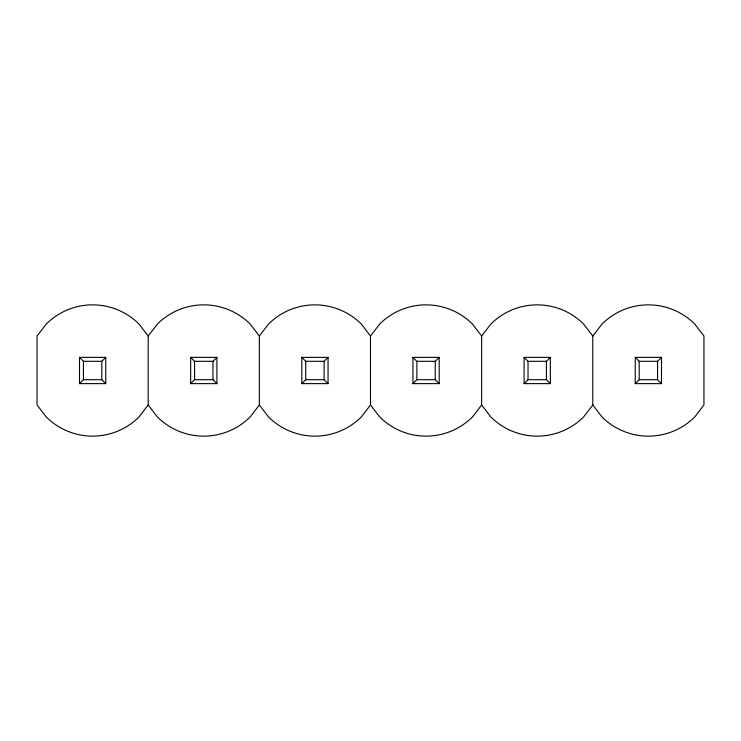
<?xml version="1.0" encoding="UTF-8"?>
<svg xmlns="http://www.w3.org/2000/svg" width="741" height="741" viewBox="0 0 741 741"><rect width="100%" height="100%" fill="white"/><g stroke="black" fill="none" stroke-linecap="round" stroke-linejoin="round"><path stroke-width="1.11" d="M148.2 336.025L139.039 324.086A65.643 65.643 0 0 0 46.211 324.086L37.05 336.025L37.05 404.975L46.211 416.914A65.643 65.643 0 0 0 139.039 416.914L148.2 404.975L148.2 336.025L157.361 324.086A65.643 65.643 0 0 1 250.189 324.086L259.35 336.025L259.35 404.975L268.511 416.914A65.643 65.643 0 0 0 361.339 416.914L370.5 404.975L370.5 336.025L361.339 324.086A65.643 65.643 0 0 0 268.511 324.086L259.35 336.025M259.35 404.975L250.189 416.914A65.643 65.643 0 0 1 157.361 416.914L148.2 404.975M370.5 336.025L379.661 324.086A65.643 65.643 0 0 1 472.489 324.086L481.65 336.025L481.65 404.975L472.489 416.914A65.643 65.643 0 0 1 379.661 416.914L370.5 404.975M481.65 336.025L490.811 324.086A65.643 65.643 0 0 1 583.639 324.086L592.8 336.025L592.8 404.975L583.639 416.914A65.643 65.643 0 0 1 490.811 416.914L481.65 404.975M592.8 336.025L601.961 324.086A65.643 65.643 0 0 1 694.789 324.086L703.95 336.025L703.95 404.975L694.789 416.914A65.643 65.643 0 0 1 601.961 416.914L592.8 404.975M79.5 383.625L83.437 379.688L101.813 379.688L105.75 383.625L79.5 383.625L79.5 357.375L105.75 357.375L105.75 383.625M79.5 357.375L83.437 361.312L101.813 361.312L105.75 357.375M190.65 383.625L194.587 379.688L212.963 379.688L216.9 383.625L190.65 383.625L190.65 357.375L216.9 357.375L216.9 383.625M190.65 357.375L194.587 361.312L212.963 361.312L216.9 357.375M301.8 383.625L305.737 379.688L324.113 379.688L328.05 383.625L301.8 383.625L301.8 357.375L328.05 357.375L328.05 383.625M301.8 357.375L305.737 361.312L324.113 361.312L328.05 357.375M412.95 383.625L416.887 379.688L435.263 379.688L439.2 383.625L412.95 383.625L412.95 357.375L439.2 357.375L439.2 383.625M412.95 357.375L416.887 361.312L435.263 361.312L439.2 357.375M524.1 383.625L528.037 379.688L528.037 361.312L524.1 357.375L550.35 357.375L550.35 383.625L524.1 383.625L524.1 357.375M550.35 383.625L546.413 379.688L546.413 361.312L550.35 357.375M635.25 383.625L639.187 379.688L639.187 361.312L635.25 357.375L661.5 357.375L661.5 383.625L635.25 383.625L635.25 357.375M661.5 383.625L657.563 379.688L657.563 361.312L661.5 357.375M528.037 361.312L546.413 361.312M639.187 361.312L657.563 361.312M528.037 379.688L546.413 379.688M639.187 379.688L657.563 379.688M435.263 361.312L435.263 379.688M416.887 361.312L416.887 379.688M324.113 361.312L324.113 379.688M305.737 361.312L305.737 379.688M212.963 361.312L212.963 379.688M194.587 361.312L194.587 379.688M101.813 361.312L101.813 379.688M83.437 361.312L83.437 379.688"/></g></svg>
